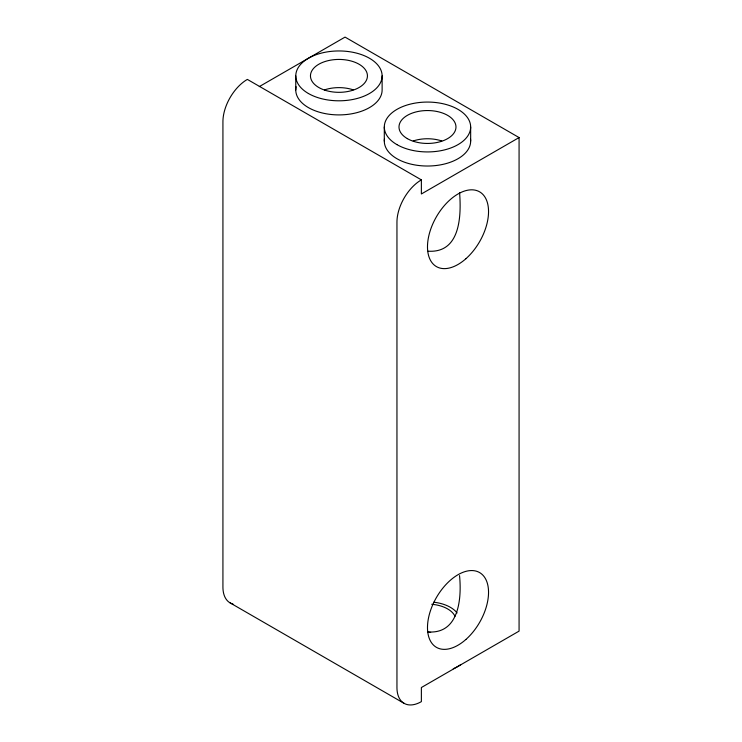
<?xml version="1.0" encoding="UTF-8"?>
<svg xmlns="http://www.w3.org/2000/svg" width="742" height="742" viewBox="0 0 742 742"><rect width="100%" height="100%" fill="white"/><g stroke="black" fill="none" stroke-linecap="round" stroke-linejoin="round"><path stroke-width="1.11" d="M459.586 192.549C461.348 215.486 460.587 253.282 428.171 251.195M259.31 86.601L345.049 37.1L519.075 137.567L519.075 631.117L421.373 687.528L421.373 701.626A34.54 19.941 -60 0 1 396.951 687.528L396.951 222.183A34.54 19.941 -60 0 1 421.373 179.879L247.355 79.403A34.54 19.941 -60 0 0 222.925 121.707L222.925 587.052A34.54 19.941 -60 0 0 232.997 604.062M519.075 137.567L421.373 193.977L421.373 179.879M428.171 631.934C459.233 634.169 461.774 598.043 459.539 575.597M230.085 602.866L404.102 703.342M470.66 126.993L470.66 141.101M384.3 126.993L384.3 141.101M382.121 75.879L382.121 89.977A43.175 24.931 0 0 1 336.117 114.852A43.175 24.931 0 0 1 296.132 86.731M295.77 75.879L295.77 89.977M433.81 602.207A32.379 18.698 0 0 1 457.063 612.938M431.733 604.276A28.493 16.454 0 0 1 455.004 616.287M427.485 632.295A28.493 16.454 0 0 1 430.666 632.397M460.856 664.563A43.175 24.931 0 0 1 453.26 668.746M324.699 89.828A28.493 16.454 0 0 1 353.192 89.828M413.229 140.952A28.493 16.454 0 0 1 441.731 140.952M470.493 138.93A43.175 24.931 0 0 1 427.485 166.023A43.175 24.931 0 0 1 384.467 138.93M308.412 93.501A43.175 24.931 0 0 0 380.646 82.334A43.175 24.931 0 0 0 327.769 51.801A43.175 24.931 0 0 0 308.412 93.501M324.699 90.125A28.493 16.454 0 0 0 367.438 75.879A28.493 16.454 0 0 0 324.699 61.632A28.493 16.454 0 0 0 324.699 90.125M407.33 138.624A28.493 16.454 0 0 0 455.004 131.251A28.493 16.454 0 0 0 420.102 111.105A28.493 16.454 0 0 0 407.33 138.624M396.951 144.625A43.175 24.931 0 0 0 469.185 133.449A43.175 24.931 0 0 0 416.308 102.915A43.175 24.931 0 0 0 396.951 144.625M465.911 258.717A43.175 24.931 -60 0 0 479.601 191.835A43.175 24.931 -60 0 0 428.524 237.134A43.175 24.931 -60 0 0 465.911 258.717M465.911 639.456A43.175 24.931 -60 0 0 479.601 572.574A43.175 24.931 -60 0 0 428.524 617.873A43.175 24.931 -60 0 0 465.911 639.456"/></g></svg>
